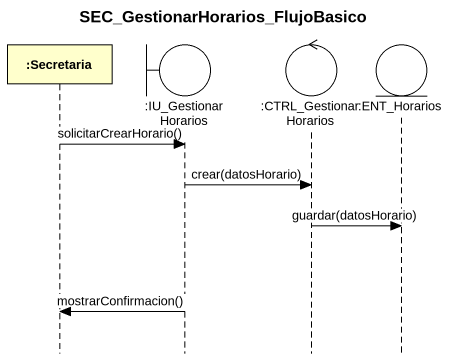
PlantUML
@startuml
title SEC_GestionarHorarios_FlujoBasico
hide footbox
participant ":Secretaria" as Secretaria
boundary ":IU_GestionarHorarios" as IU_GestionarHorarios
control ":CTRL_GestionarHorarios" as CTRL_GestionarHorarios
entity ":ENT_Horarios" as ENT_Horarios

Secretaria -> IU_GestionarHorarios : solicitarCrearHorario()
IU_GestionarHorarios -> CTRL_GestionarHorarios : crear(datosHorario)
CTRL_GestionarHorarios -> ENT_Horarios : guardar(datosHorario)
IU_GestionarHorarios -> Secretaria : mostrarConfirmacion()
@enduml
